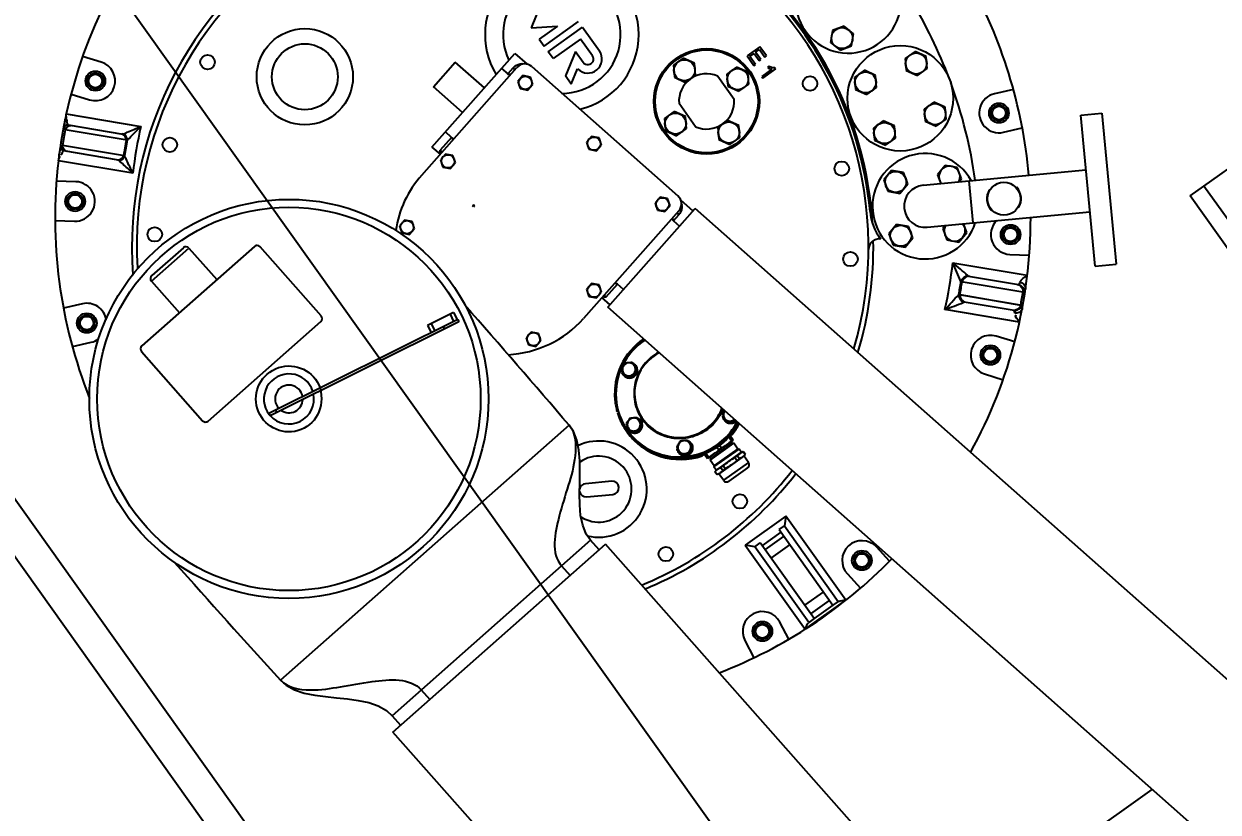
# Model space of a CAD drawing. Header units: feet. Extents: x 2321988 to 2329858, y 6722724 to 6730499.
# Drawn here: x 2326097.564 to 2326100.535, y 6726885.558 to 6726887.52 of the extents above; entities that cross this region are included whole.
import ezdxf

# ---------------------------------------------------------------- set-up
doc = ezdxf.new("R2010")
doc.units = ezdxf.units.FT
doc.header["$MEASUREMENT"] = 0
doc.header["$PDSIZE"] = 5
doc.linetypes.add('Midpoint Site Plan$0$HIDDEN', pattern=[0.375, 0.25, -0.125])
doc.layers.add('BESS Dimensions', color=3, linetype='Continuous')
doc.layers.add('C-BESS-EQUIPMENT', color=255, linetype='Continuous')
doc.styles.add('TG_DIMS', font='arial.ttf')
doc.dimstyles.new('TG-PROPOSED-ANNO', dxfattribs={"dimtxt": 0.1, "dimasz": 0.1, "dimexe": 0.05, "dimexo": 0.05, "dimgap": 0.02, "dimtad": 0, "dimtih": 1, "dimtoh": 1, "dimdsep": 46, "dimtxsty": 'TG_DIMS', "dimcen": 0, "dimclrd": 256, "dimclre": 256, "dimclrt": 256, "dimaunit": 1, "dimadec": 6, "dimazin": 2, "dimtfac": 1, "dimtofl": 0, "dimtmove": 1, "dimatfit": 3, "dimfxl": 1, "dimtolj": 1, "dimtzin": 0, "dimarcsym": 0})

# ---------------------------------------------------------------- blocks, each defined once
blk = doc.blocks.new('Midpoint Site Plan$0$A$Cc1a3344c')
at = {"linetype": 'Continuous'}
for p, q in [((3289.25, 585), (3289.25, 815)), ((3386.08, 585), (3289.25, 585)), ((3289.25, 572), (3289.25, 585)), ((3489.25, 572), (3289.25, 572)), ((3191.26, 540), (3199.26, 553.85)), ((3199.26, 553.85), (3298.85, 496.35)), ((3290.85, 482.5), (3191.26, 540)), ((3165.2, 411.86), (3227.2, 519.25)), ((3145.68, 509.79), (3140.05, 496.22)), ((3167.77, 484.74), (3173.39, 498.31)), ((3192.91, 395.86), (3254.91, 503.25)), ((3290.85, 482.5), (3298.85, 496.35)), ((3086.9, 470.38), (3078.9, 465.76)), ((3078.9, 465.76), (3078.9, 456.52)), ((3094.9, 465.76), (3086.9, 470.38)), ((3094.9, 456.52), (3094.9, 465.76)), ((3207.23, 468.14), (3207.57, 468.74)), ((3078.9, 456.52), (3086.9, 451.91)), ((3086.9, 451.91), (3094.9, 456.52)), ((3126.51, 459.77), (3118.51, 455.15)), ((3118.51, 455.15), (3118.51, 445.91)), ((3134.51, 455.15), (3126.51, 459.77)), ((3134.51, 445.91), (3134.51, 455.15)), ((3220.99, 460.99), (3220.64, 460.4)), ((3118.51, 445.91), (3126.51, 441.29)), ((3126.51, 441.29), (3134.51, 445.91)), ((3197.13, 450.65), (3197.47, 451.24)), ((3246.07, 435.01), (3255.01, 446.67)), ((3040.95, 435.42), (3032.03, 433.03)), ((3047.49, 428.88), (3040.95, 435.42)), ((3169.16, 440.79), (3162.63, 434.26)), ((3178.08, 438.4), (3169.16, 440.79)), ((3178.86, 435.51), (3178.08, 438.4)), ((3210.41, 426.17), (3182.7, 442.17)), ((3210.89, 443.5), (3210.55, 442.91)), ((3226.12, 396.02), (3266.65, 436.55)), ((3032.03, 433.03), (3029.64, 424.1)), ((3045.1, 419.96), (3047.49, 428.88)), ((3076.28, 430.77), (3068.28, 426.15)), ((3068.28, 426.15), (3068.28, 416.91)), ((3084.28, 426.15), (3076.28, 430.77)), ((3814.3, 430.47), (3079.33, 260.79)), ((3084.28, 416.91), (3084.28, 426.15)), ((3162.63, 434.26), (3165.02, 425.34)), ((3241.35, 399.93), (3268.51, 427.1)), ((3241.41, 392.82), (3274.95, 426.56)), ((3274.95, 426.56), (3275.52, 427.13)), ((3029.64, 424.1), (3036.17, 417.57)), ((3036.17, 417.57), (3045.1, 419.96)), ((3068.28, 416.91), (3076.28, 412.29)), ((3076.28, 412.29), (3084.28, 416.91)), ((3115.9, 420.15), (3107.9, 415.53)), ((3123.9, 415.53), (3115.9, 420.15)), ((3165.02, 425.34), (3171.92, 423.49)), ((3213.6, 417.9), (3206.7, 419.75)), ((3215.99, 408.97), (3213.6, 417.9)), ((3248.38, 385.86), (3282.69, 419.96)), ((3248.91, 386.39), (3282.11, 419.39)), ((3107.9, 415.53), (3107.9, 406.29)), ((3123.9, 406.29), (3123.9, 415.53)), ((3199.76, 407.72), (3200.54, 404.83)), ((3209.46, 402.44), (3215.99, 408.97)), ((3292.11, 411.09), (3251.58, 370.57)), ((3282.66, 412.96), (3255.49, 385.79)), ((3107.9, 406.29), (3115.9, 401.68)), ((3115.9, 401.68), (3123.9, 406.29)), ((3148.65, 405.28), (3142.12, 398.75)), ((3142.12, 398.75), (3144.51, 389.82)), ((3157.58, 402.89), (3148.65, 405.28)), ((3159.97, 393.96), (3157.58, 402.89)), ((3200.54, 404.83), (3209.46, 402.44)), ((3240.62, 399.73), (3241.25, 399.88)), ((3302.23, 399.46), (3290.57, 390.51)), ((3144.51, 389.82), (3153.44, 387.43)), ((3153.44, 387.43), (3159.97, 393.96)), ((3184.17, 384.77), (3177.64, 378.24)), ((3193.1, 382.38), (3184.17, 384.77)), ((3195.49, 373.46), (3193.1, 382.38)), ((3255.44, 385.7), (3255.28, 385.06)), ((3255.44, 385.7), (3255.28, 385.06)), ((3016.37, 372), (3007.73, 372)), ((3007.73, 372), (3007.73, 360)), ((3016.37, 370.54), (3016.37, 372)), ((3028.38, 372), (3027.43, 372)), ((3028.38, 360), (3028.38, 372)), ((4017.49, 374.75), (3101.83, 163.35)), ((3177.64, 378.24), (3180.03, 369.32)), ((3188.95, 366.93), (3195.49, 373.46)), ((3308.83, 366.71), (3320.49, 375.66)), ((3009.32, 370.54), (3016.37, 370.54)), ((3009.32, 366.88), (3009.32, 370.54)), ((3015.93, 366.88), (3009.32, 366.88)), ((3009.32, 365.48), (3015.93, 365.48)), ((3009.32, 361.41), (3009.32, 365.48)), ((3015.93, 365.48), (3015.93, 366.88)), ((3023.98, 369), (3023.98, 367.58)), ((3026.91, 369.35), (3026.94, 360)), ((3180.03, 369.32), (3188.95, 366.93)), ((3007.73, 360), (3016.65, 360)), ((3016.65, 361.41), (3009.32, 361.41)), ((3016.65, 360), (3016.65, 361.41)), ((3026.94, 360), (3028.38, 360)), ((3018.06, 353.24), (3010.06, 348.62)), ((3010.06, 348.62), (3010.06, 339.38)), ((3026.06, 348.62), (3018.06, 353.24)), ((3026.06, 339.38), (3026.06, 348.62)), ((3010.06, 339.38), (3018.06, 334.76)), ((3018.06, 334.76), (3026.06, 339.38)), ((3007.24, 333), (3028.87, 333)), ((2989.06, 324.24), (2981.06, 319.62)), ((2981.06, 319.62), (2981.06, 310.38)), ((2997.06, 319.62), (2989.06, 324.24)), ((2997.06, 310.38), (2997.06, 319.62)), ((3047.06, 324.24), (3039.06, 319.62)), ((3039.06, 319.62), (3039.06, 310.38)), ((3055.06, 319.62), (3047.06, 324.24)), ((3055.06, 310.38), (3055.06, 319.62)), ((2981.06, 310.38), (2989.06, 305.76)), ((2989.06, 305.76), (2997.06, 310.38)), ((3039.06, 310.38), (3047.06, 305.76)), ((3047.06, 305.76), (3055.06, 310.38)), ((3028.87, 297), (3007.24, 297)), ((3018.06, 295.24), (3010.06, 290.62)), ((3010.06, 290.62), (3010.06, 281.38)), ((3026.06, 290.62), (3018.06, 295.24)), ((3026.06, 281.38), (3026.06, 290.62)), ((3010.06, 281.38), (3018.06, 276.76)), ((3018.06, 276.76), (3026.06, 281.38)), ((3639.25, 98.85), (3639.25, 287.43)), ((2912.41, 239), (2912.41, 271)), ((2917.71, 271), (2939.6, 271)), ((2917.71, 239), (2917.71, 271)), ((2939.6, 264.6), (2924.11, 264.6)), ((2924.11, 264.6), (2924.11, 239)), ((2884.71, 256.04), (2895.36, 239)), ((2895.36, 239), (2906.01, 256.04)), ((2906.01, 256.04), (2906.01, 239)), ((2919.64, 222.35), (3063.84, 255.65)), ((2929.64, 256), (2939.6, 256)), ((2929.64, 256), (2940.26, 239)), ((3079.89, 258.35), (3067.73, 255.54)), ((3101.83, 163.35), (3079.33, 260.79)), ((2947.81, 239), (2941.12, 249.71)), ((3060.97, 248.08), (3056.75, 244.14)), ((3066.49, 246.39), (3060.97, 248.08)), ((3067.79, 240.77), (3066.49, 246.39)), ((3073.44, 249.65), (3097.96, 143.45)), ((3077.27, 241.95), (3075.93, 247.76)), ((2906.01, 239), (2912.41, 239)), ((2924.11, 239), (2917.71, 239)), ((2947.81, 239), (2940.26, 239)), ((3056.75, 244.14), (3058.05, 238.52)), ((3058.05, 238.52), (3063.57, 236.83)), ((3063.57, 236.83), (3067.79, 240.77)), ((3077.27, 241.95), (3083.36, 243.36)), ((2993.25, 232.45), (2989.03, 228.51)), ((2989.03, 228.51), (2990.33, 222.88)), ((2998.77, 230.76), (2993.25, 232.45)), ((3000.07, 225.13), (2998.77, 230.76)), ((2904.02, 217.75), (2916.19, 220.56)), ((2925.39, 125.18), (2904.02, 217.75)), ((2990.33, 222.88), (2995.85, 221.2)), ((2995.85, 221.2), (3000.07, 225.13)), ((3382.63, 225.63), (3368.06, 223.71)), ((2912.23, 209.97), (2913.57, 204.16)), ((2938.16, 106.55), (2913.64, 212.76)), ((2925.53, 216.81), (2921.31, 212.88)), ((2921.31, 212.88), (2922.61, 207.25)), ((2931.05, 215.12), (2925.53, 216.81)), ((2928.13, 205.56), (2932.35, 209.5)), ((2932.35, 209.5), (2931.05, 215.12)), ((2907.48, 202.76), (2913.57, 204.16)), ((2922.61, 207.25), (2928.13, 205.56)), ((3228.22, 191.54), (3225.38, 186.54)), ((3228.22, 191.54), (3227.66, 191.54)), ((3228.22, 191.54), (3227.73, 192.42)), ((3371.98, 193.96), (3386.55, 195.88)), ((2911.89, 183.65), (2883.15, 177.01)), ((3219.13, 186.54), (3225.38, 186.54)), ((3222.59, 185.64), (3222.82, 185.64)), ((3235.09, 181.04), (3235.09, 184.29)), ((3239.07, 182.29), (3235.09, 182.29)), ((3238.75, 182.29), (3238.75, 181.06)), ((3239.09, 182.19), (3239.07, 182.29)), ((3239.09, 182.19), (3239.09, 158.39)), ((3240.59, 180.29), (3241.17, 181.29)), ((3246.59, 181.29), (3241.17, 181.29)), ((3241.17, 159.29), (3241.17, 181.29)), ((3246.59, 181.49), (3247.09, 181.99)), ((3246.59, 159.09), (3246.59, 181.49)), ((3250.19, 181.99), (3247.09, 181.99)), ((3247.09, 158.59), (3247.09, 181.99)), ((3250.19, 182.19), (3250.54, 183.49)), ((3250.19, 158.39), (3250.19, 182.19)), ((3253.25, 183.49), (3250.54, 183.49)), ((3250.54, 183.43), (3250.54, 183.49)), ((3250.54, 183.43), (3253.25, 183.43)), ((3253.59, 182.19), (3253.25, 183.49)), ((3253.25, 183.49), (3253.25, 183.43)), ((3253.59, 182.19), (3253.59, 158.39)), ((3259.59, 181.99), (3253.59, 181.99)), ((3259.59, 181.99), (3259.59, 158.59)), ((3387.55, 181.5), (3309.16, 181.5)), ((3309.16, 181.5), (3314.45, 176.21)), ((3309.16, 181.5), (3309.16, 143.5)), ((3387.54, 143.5), (3387.55, 181.5)), ((2888.77, 152.65), (2883.15, 177.01)), ((3097.8, 180.78), (3091.71, 179.37)), ((3094.62, 166.77), (3091.71, 179.37)), ((3235.09, 181.06), (3238.75, 181.06)), ((3240.59, 180.29), (3239.09, 180.29)), ((3240.59, 180.29), (3240.59, 160.29)), ((3253.25, 177.94), (3250.54, 177.94)), ((3250.54, 175.79), (3250.54, 177.94)), ((3250.54, 175.79), (3253.25, 175.79)), ((3253.25, 177.94), (3253.25, 175.79)), ((3262.59, 178.99), (3262.59, 161.59)), ((3314.45, 176.21), (3384.89, 176.21)), ((3314.45, 171.25), (3314.45, 176.21)), ((3384.89, 176.21), (3384.89, 171.25)), ((3084.14, 167.73), (3079.92, 163.8)), ((3079.92, 163.8), (3081.21, 158.17)), ((3089.66, 166.05), (3084.14, 167.73)), ((3090.96, 160.42), (3089.66, 166.05)), ((3101.26, 165.79), (3093.23, 163.93)), ((3236.21, 169.06), (3238.75, 169.06)), ((3238.75, 171.53), (3236.26, 171.53)), ((3238.75, 171.53), (3238.75, 169.06)), ((3253.25, 164.79), (3250.54, 164.79)), ((3250.54, 162.65), (3250.54, 164.79)), ((3253.25, 164.79), (3253.25, 162.65)), ((3314.45, 171.25), (3384.89, 171.25)), ((3317.05, 153.75), (3317.05, 171.25)), ((3320.71, 171.25), (3320.71, 153.75)), ((3328.59, 153.75), (3328.59, 171.25)), ((3372.52, 171.25), (3372.52, 153.75)), ((3380.4, 153.75), (3380.4, 171.25)), ((3384.83, 171.25), (3384.83, 153.75)), ((2917.52, 159.29), (2888.77, 152.65)), ((3081.21, 158.17), (3086.74, 156.48)), ((3086.74, 156.48), (3090.96, 160.42)), ((3152.89, 154.04), (3146.64, 154.04)), ((3150.1, 154.94), (3150.33, 154.94)), ((3155.73, 149.04), (3152.89, 154.04)), ((3225.38, 154.04), (3219.13, 154.04)), ((3222.59, 154.94), (3222.82, 154.94)), ((3225.38, 154.04), (3228.22, 149.04)), ((3235.09, 156.29), (3235.09, 159.19)), ((3235.09, 158.29), (3239.07, 158.29)), ((3238.75, 159.53), (3235.15, 159.53)), ((3238.75, 159.53), (3238.75, 158.29)), ((3239.09, 158.39), (3239.07, 158.29)), ((3240.59, 160.29), (3239.09, 160.29)), ((3240.59, 160.29), (3241.17, 159.29)), ((3246.59, 159.29), (3241.17, 159.29)), ((3246.59, 159.09), (3247.09, 158.59)), ((3250.19, 158.59), (3247.09, 158.59)), ((3250.19, 158.39), (3250.54, 157.09)), ((3250.54, 162.65), (3253.25, 162.65)), ((3253.25, 157.15), (3250.54, 157.15)), ((3250.54, 157.09), (3250.54, 157.15)), ((3253.25, 157.09), (3250.54, 157.09)), ((3253.59, 158.39), (3253.25, 157.09)), ((3253.25, 157.15), (3253.25, 157.09)), ((3259.59, 158.59), (3253.59, 158.59)), ((3144.92, 146.93), (3144.72, 146.81)), ((3144.95, 146.81), (3144.72, 146.81)), ((3144.98, 146.83), (3144.95, 146.81)), ((3145.72, 145.55), (3145.51, 145.43)), ((3155.73, 149.04), (3152.89, 144.04)), ((3155.73, 149.04), (3155.17, 149.04)), ((3225.38, 144.04), (3228.22, 149.04)), ((3226.42, 145.88), (3227.19, 145.43)), ((3226.48, 145.97), (3227.41, 145.43)), ((3227.41, 145.43), (3227.19, 145.43)), ((3227.21, 147.26), (3227.97, 146.81)), ((3228.22, 149.04), (3227.66, 149.04)), ((3227.97, 146.81), (3228.2, 146.81)), ((3314.45, 148.79), (3309.16, 143.5)), ((3314.45, 148.79), (3309.51, 143.85)), ((3384.89, 153.75), (3314.45, 153.75)), ((3314.45, 148.79), (3314.45, 153.75)), ((3384.89, 148.79), (3314.45, 148.79)), ((3384.89, 153.75), (3384.89, 148.79)), ((2928.02, 141.58), (2921.93, 140.18)), ((2928.02, 141.58), (2930.93, 128.97)), ((3146.64, 144.04), (3152.89, 144.04)), ((3150.1, 143.14), (3150.33, 143.14)), ((3219.13, 144.04), (3225.38, 144.04)), ((3222.59, 143.14), (3222.82, 143.14)), ((3309.16, 143.5), (3387.54, 143.5)), ((2925.39, 125.18), (2933.43, 127.04)), ((2939.93, 134.44), (2935.71, 130.5)), ((2935.71, 130.5), (2937.01, 124.88)), ((2945.45, 132.75), (2939.93, 134.44)), ((2942.53, 123.19), (2946.75, 127.13)), ((2946.75, 127.13), (2945.45, 132.75)), ((3189.13, 132.79), (3182.89, 132.79)), ((3186.35, 133.69), (3186.57, 133.69)), ((3189.13, 132.79), (3191.98, 127.79)), ((3191.98, 127.79), (3189.13, 122.79)), ((3191.98, 127.79), (3191.42, 127.79)), ((3386.55, 129.12), (3371.98, 131.03)), ((2937.01, 124.88), (2942.53, 123.19)), ((2980.5, 125.5), (2979.5, 125.5)), ((2979.5, 125.5), (2979.5, 124.5)), ((2980.5, 124.5), (2979.5, 124.5)), ((2980.5, 125.5), (2980.5, 124.5)), ((3182.89, 122.79), (3189.13, 122.79)), ((3185.56, 122.79), (3185.56, 121.95)), ((3185.79, 121.95), (3185.56, 121.95)), ((3185.79, 122.79), (3185.79, 121.95)), ((3187.14, 122.79), (3187.14, 121.95)), ((3187.14, 121.95), (3187.36, 121.95)), ((3087.53, 108.99), (3083.3, 105.05)), ((3093.05, 107.3), (3087.53, 108.99)), ((3794.14, 115.13), (3247.16, 57.64)), ((3083.3, 105.05), (3084.6, 99.43)), ((3090.12, 97.74), (3094.35, 101.68)), ((3094.35, 101.68), (3093.05, 107.3)), ((3368.06, 101.29), (3382.63, 99.37)), ((3084.6, 99.43), (3090.12, 97.74)), ((3157.64, 87.48), (3188.17, -202.93)), ((3210.97, 89.13), (3200.97, 71.81)), ((3209.63, 66.81), (3219.63, 84.13)), ((2962.64, 80.16), (2958.42, 76.22)), ((2958.42, 76.22), (2959.72, 70.59)), ((2968.16, 78.47), (2962.64, 80.16)), ((2965.24, 68.91), (2969.46, 72.84)), ((2969.46, 72.84), (2968.16, 78.47)), ((2959.72, 70.59), (2965.24, 68.91)), ((3043.16, 65.29), (3018.13, -92.74)), ((3045.13, 64.98), (3020.1, -93.05)), ((3037.15, 65.73), (3033.71, 44)), ((3037.15, 65.73), (3043.08, 64.79)), ((3043.16, 65.29), (3045.13, 64.98)), ((3036.68, 62.77), (3042.61, 61.83)), ((3269.65, -156.38), (3247.16, 57.64)), ((3034.18, 46.97), (3040.11, 46.03)), ((3041.21, 53.02), (3043.19, 52.7)), ((3247.84, 51.15), (3238.19, 50.14)), ((3238.19, 50.14), (3259.19, -149.66)), ((3033.71, 44), (3039.64, 43.07)), ((3241.26, 20.88), (3250.91, 21.89)), ((2980.96, -17.57), (2911.34, -24.89)), ((2996.17, -133.61), (2984.25, -20.24)), ((2908.67, -28.18), (2920.59, -141.56)), ((2727.29, -41.71), (2715.63, -50.66)), ((2744.01, -86.09), (2784.54, -45.57)), ((2751.58, -89.83), (2781.35, -60.07)), ((2787.05, -60.13), (2753.31, -93.67)), ((2733.89, -74.46), (2745.55, -65.51)), ((2795.43, -68.51), (2761.89, -102.25)), ((2809.99, -71.02), (2769.47, -111.55)), ((2880.82, -69.32), (2912.64, -65.98)), ((2884.79, -107.11), (2880.82, -69.32)), ((2795.49, -74.21), (2765.72, -103.98)), ((2878.15, -72.62), (2881.49, -104.44)), ((2744.01, -86.09), (2744.05, -86.13)), ((2744.53, -86.55), (2744.24, -86.35)), ((2744.64, -86.62), (2744.53, -86.55)), ((3018.99, -87.29), (3020.97, -87.6)), ((3018.13, -92.74), (3020.1, -93.05)), ((3816.64, -98.89), (3269.65, -156.38)), ((2768.2, -109.64), (2767.6, -108.61)), ((2884.79, -107.11), (2916.61, -103.77)), ((2768.77, -110.63), (2768.2, -109.64)), ((2769.47, -111.55), (2768.77, -110.63)), ((2768.78, -110.93), (2769.47, -111.55)), ((2790.05, -110.01), (2781.1, -121.67)), ((3256.11, -120.4), (3265.76, -119.39)), ((2804.9, -139.93), (2813.85, -128.27)), ((2923.88, -144.23), (2993.5, -136.91)), ((3259.19, -149.66), (3268.84, -148.65)), ((2868.35, -159.74), (2862.72, -173.31)), ((2890.44, -184.79), (2896.06, -171.22)), ((2567, -287.3), (3574.7, -287.3)), ((2567, -312.7), (3574.7, -312.7))]:
    blk.add_line(p, q, dxfattribs=at)
for points in [[(3238.19, 50.14), (3232.41, 50.18), (3225.43, 51.81), (3218.36, 54.9), (3211.46, 58.97), (3204.66, 63.68), (3197.92, 68.68), (3191.18, 73.7), (3184.37, 78.43), (3177.44, 82.55), (3170.36, 85.69), (3163.36, 87.37), (3157.64, 87.48)], [(2744.24, -86.35), (2744.15, -86.28), (2744.07, -86.19), (2744.04, -86.14)], [(2746.94, -87.95), (2746.61, -87.77), (2746.31, -87.59), (2746.03, -87.44), (2745.77, -87.29), (2745.54, -87.16), (2745.32, -87.04), (2745.13, -86.92), (2744.95, -86.81), (2744.79, -86.71), (2744.64, -86.62)], [(2746.94, -87.95), (2746.67, -88.3), (2746.53, -88.62), (2746.54, -88.86)], [(2766.7, -109.01), (2766.93, -109.03), (2767.26, -108.89), (2767.6, -108.61)], [(3188.29, -202.9), (3193.73, -201.64), (3200.23, -198.53), (3206.51, -193.99), (3212.43, -188.52), (3218.1, -182.48), (3223.66, -176.17), (3229.21, -169.87), (3234.88, -163.86), (3240.78, -158.43), (3247.05, -153.95), (3253.55, -150.9), (3259.19, -149.66)]]:
    blk.add_lwpolyline(points, dxfattribs=at)
for centre, radius in [((3153.91, 490.48), 7.5), ((3153.91, 490.48), 5.1), ((3101.4, 436.03), 40), ((3086.9, 461.14), 8), ((3209.06, 455.82), 12.5), ((3126.51, 450.53), 8), ((3234.17, 444.14), 7.5), ((3234.17, 444.14), 5.1), ((3038.56, 426.49), 8), ((3076.28, 421.53), 8), ((3115.9, 410.91), 8), ((3151.05, 396.35), 8), ((3052.52, 386.74), 5.5), ((3186.56, 375.85), 8), ((3299.7, 378.61), 7.5), ((3299.7, 378.61), 5.1), ((3119.09, 368.9), 5.5), ((3018.06, 315), 40), ((3018.06, 315), 39), ((3018.06, 344), 8), ((3178.77, 334.45), 5.5), ((2989.06, 315), 8), ((3047.06, 315), 8), ((3018.06, 286), 8), ((3062.27, 242.46), 5), ((2994.55, 226.82), 5), ((2926.83, 211.19), 5), ((3370.02, 208.84), 7.5), ((3370.02, 208.84), 5.1), ((3085.44, 162.11), 5), ((3279.8, 159.46), 5.5), ((2941.23, 128.82), 5), ((3370.02, 116.16), 7.5), ((3370.02, 116.16), 5.1), ((2826.01, 77.63), 36.5), ((2826.01, 77.63), 25), ((3088.82, 103.36), 5), ((3279.8, 90.54), 5.5), ((3018.06, -74), 151.4), ((2963.94, 74.53), 5), ((3018.06, -74), 145.4), ((2774.15, 23.97), 5.5), ((2808.61, -35.71), 5.5), ((2736.42, -53.61), 7.5), ((2736.42, -53.61), 5.1), ((2857.34, -84.45), 5.5), ((2801.95, -119.14), 7.5), ((2801.95, -119.14), 5.1), ((2882.21, -165.48), 7.5), ((2882.21, -165.48), 5.1)]:
    blk.add_circle(centre, radius, dxfattribs=at)
at = {"linetype": 'Midpoint Site Plan$0$HIDDEN'}
for centre in [(3153.91, 490.48), (3234.17, 444.14), (3299.7, 378.61), (3370.02, 208.84), (3370.02, 116.16), (2736.42, -53.61), (2801.95, -119.14), (2882.21, -165.48)]:
    blk.add_circle(centre, 6, dxfattribs=at)
at = {"linetype": 'Continuous'}
for centre, radius, start, end in [((3018.06, 162.5), 370, 59.57397, 83.96207), ((3018.06, 162.5), 370, 105.58061, 222.21154), ((3153.91, 490.48), 15, 157.5, 337.5), ((3018.06, 447), 40, 98.63188, 51.37208), ((3018.06, 125), 362, 75.11079, 85.74355), ((3018.06, 125), 362, 62.54758, 74.64637), ((3209.06, 455.82), 13, 23.42721, 96.57279), ((3018.06, 162.5), 370, 25.80781, 54.61061), ((3179.06, 403.86), 40, 83.62287, 36.38112), ((3209.06, 455.82), 13, 203.42721, 276.57279), ((3171.55, 431.87), 8, 25.63808, 274.36589), ((3234.17, 444.14), 15, 188.82419, 322.5), ((3018.06, 162.5), 368.4, 44.21169, 45.78831), ((3207.07, 411.37), 8, 205.63808, 94.36333), ((3179.06, 403.86), 16, 150, 330), ((3018.06, 125), 277.5, 38.30836, 237.89434), ((3018.06, 125), 281.23, 58.19392, 106.80607), ((3018.06, 125), 280, 60, 105), ((3441.96, -418.22), 842.37, 103.82825, 104.84601), ((3018.06, 125), 281.23, 109.5251, 238.91126), ((3037.69, -525.08), 940.18, 77.49228, 78.43861), ((3018.06, 162.5), 312.77, 41.70076, 48.29924), ((3018.06, 162.5), 320.74, 44.11173, 45.88827), ((3018.06, 162.5), 321.59, 44.12273, 45.87727), ((3299.7, 378.61), 15, 127.5, 307.5), ((2346.06, 185.46), 924.25, 11.55324, 12.51587), ((2432.85, 587.54), 846.99, 345.15677, 346.16897), ((3179.06, 403.86), 42, 240, 270.88473), ((3185.44, 356.29), 8, 135.78526, 234.10668), ((3018.06, 125), 281.23, 37.9475, 55.4749), ((3018.06, 315), 21, 121.00272, 238.99728), ((3018.06, 315), 21, 301.00272, 58.99728), ((2913.06, 255), 58.3, 338.13145, 265.77907), ((2913.06, 255), 44.6, 324.62754, 260.22636), ((2939.6, 260.3), 10.7, 278.12995, 90), ((2939.6, 260.3), 4.3, 270, 90), ((3065.64, 247.85), 8, 13, 103), ((3070.65, 256.65), 2.88, 275.59698, 288.20512), ((3018.06, 162.5), 370, 345.71443, 10.20943), ((2921.43, 214.56), 8, 103, 193), ((2913.08, 220.27), 2.88, 277.79488, 290.40303), ((3370.02, 208.84), 15, 97.5, 277.5), ((3018.06, 125), 277.5, 346.82995, 16.83268), ((3018.06, 125), 281.23, 347.1118, 16.78889), ((3298.65, 236.03), 83.78, 211.47097, 212.07602), ((3185.23, 170.26), 50.76, 10.67233, 26.71914), ((3185.64, 170.28), 50.7, 12.27076, 26.82363), ((3187.09, 170.29), 50, 16.2602, 27.41294), ((3267.39, 217.33), 57.23, 208.55446, 209.61591), ((3222.03, 191.54), 5.05, 197.83639, 209.59947), ((3259.59, 178.99), 3, 0, 90), ((3201.65, 176.29), 37.41, 352.68536, 7.31464), ((3187.09, 170.29), 50, 178.5859, 239.96384), ((3201.65, 164.29), 37.41, 352.68536, 7.31464), ((3187.09, 170.29), 50, 269.99556, 343.7398), ((3185.74, 170.26), 50.59, 346.38241, 347.35073), ((3185.73, 170.26), 50.6, 347.3508, 347.73639), ((3259.59, 161.59), 3, 270, 0), ((3150.27, 149.04), 5.98, 191.52938, 201.88708), ((3149.55, 149.04), 5.07, 150.43597, 209.56403), ((3150.18, 149), 5.88, 217.37401, 228.53156), ((3149.26, 149.04), 5.07, 330.43597, 29.56403), ((3222.04, 149.04), 5.07, 150.43597, 209.56403), ((3221.76, 149.04), 5.07, 330.43597, 29.56403), ((3018.06, 125), 82, 327.42735, 13), ((3187.12, 169.58), 49.39, 228.59781, 230.00358), ((3187.1, 169.55), 49.35, 230.00351, 235.83874), ((3186.97, 169.36), 49.11, 235.84285, 239.55204), ((3186.93, 169.29), 49.04, 239.55235, 243.48084), ((3185.51, 127.79), 5.07, 330.43597, 29.56403), ((3186.93, 169.31), 49.04, 284.63354, 299.9945), ((3186.62, 169.2), 48.93, 300.38128, 300.7162), ((3186.97, 169.19), 48.92, 300.01739, 300.38124), ((3370.02, 116.16), 15, 82.5, 262.5), ((3186.85, 169.15), 48.87, 243.48381, 249.27568), ((3186.81, 169.05), 48.76, 249.27778, 251.49153), ((3186.78, 168.98), 48.69, 251.49541, 258.96213), ((3186.76, 168.85), 48.55, 258.96663, 259.8354), ((3186.76, 168.88), 48.58, 259.84073, 268.07197), ((3186.75, 168.74), 48.44, 268.07735, 268.46242), ((3186.75, 168.74), 48.45, 268.46263, 270.00113), ((3186.75, 168.78), 48.49, 270.00101, 270.41018), ((3187.09, 168.84), 48.55, 270.00318, 276.50609), ((3186.75, 168.83), 48.54, 270.41138, 275.52905), ((3187.08, 168.9), 48.61, 276.51368, 282.98412), ((3187.08, 168.89), 48.59, 282.98462, 284.58665), ((3210.1, 77.63), 36.5, 310.81892, 169.99866), ((3018.06, 125), 82, 193, 225.98938), ((3210.1, 77.63), 25, 291.78872, 179.37242), ((3215.3, 86.63), 5, 330, 150), ((3858.59, -7847.59), 7965.97, 95.04816, 95.915246), ((3205.3, 69.31), 5, 150, 223.3621), ((3205.3, 69.31), 5, 243.65115, 330), ((2981.27, -20.55), 3, 6, 96), ((2911.65, -27.87), 3, 96, 186), ((2736.42, -53.61), 15, 307.5, 127.5), ((3018.06, 162.5), 312.77, 221.70076, 228.29924), ((3018.06, -74), 25, 74.08599, 69.41955), ((3018.06, 162.5), 321.59, 223.94404, 226.05596), ((3018.06, 162.5), 320.74, 223.93321, 226.06679), ((3018.06, -74), 19, 71.88997, 272.97756), ((3018.06, -74), 19, 276.2719, 65.65128), ((2881.13, -72.3), 3, 96, 186), ((3018.06, -74), 10.51, 64.36523, 277.6789), ((3018.06, -74), 10.51, 289.49488, 52.50981), ((3018.06, 162.5), 370, 222.21965, 227.64565), ((3018.06, 162.5), 368.4, 224.0566, 225.9434), ((2794.85, -87.03), 34.27, 214.93128, 216.72833), ((2801.95, -119.14), 15, 322.5, 142.5), ((2884.48, -104.13), 3, 186, 276), ((3018.06, 162.5), 370, 227.78846, 256.23601), ((2993.19, -133.93), 3, 276, 6), ((2923.57, -141.25), 3, 186, 276), ((2882.21, -165.48), 15, 63.91816, 157.5), ((2882.21, -165.48), 15, 337.5, 0), ((2224, 7704.48), 7965.97, 276.084754, 276.95184)]:
    blk.add_arc(centre, radius, start, end, dxfattribs=at)
for points in [[(3267.67, 428.98), (3266.28, 431.03), (3266.77, 433.87), (3266.68, 436.34)], [(3267.67, 428.98), (3269.18, 430.38), (3272.19, 431.2), (3273.79, 429.89)], [(3267.93, 426.52), (3269.58, 428.17), (3273.27, 428.19), (3274.95, 426.56)], [(3268.51, 427.09), (3270.16, 428.75), (3273.85, 428.76), (3275.52, 427.13)], [(3282.11, 419.39), (3283.74, 417.71), (3283.73, 414.03), (3282.08, 412.38)], [(3282.69, 419.96), (3284.32, 418.29), (3284.31, 414.6), (3282.65, 412.95)], [(3285.45, 418.24), (3286.76, 416.64), (3285.94, 413.62), (3284.54, 412.11)], [(3292.11, 411.09), (3290.13, 411.14), (3286.24, 410.29), (3286.29, 412.27)], [(3241.25, 399.88), (3239.59, 398.2), (3239.62, 394.44), (3241.31, 392.78)], [(3241.34, 399.92), (3239.67, 398.25), (3239.71, 394.47), (3241.41, 392.82)], [(3241.87, 400.46), (3240.2, 398.78), (3240.25, 395), (3241.95, 393.35)], [(3248.34, 385.75), (3250, 384.07), (3253.75, 384.04), (3255.44, 385.7)], [(3248.38, 385.86), (3250.03, 384.16), (3253.81, 384.11), (3255.49, 385.79)], [(3248.91, 386.39), (3250.56, 384.69), (3254.35, 384.65), (3256.03, 386.33)], [(3027.43, 372), (3027.31, 371.74), (3026.96, 371.22), (3026.16, 370.39), (3025.15, 369.62), (3024.39, 369.19), (3023.98, 369)], [(3023.98, 367.58), (3024.44, 367.75), (3024.95, 368), (3025.52, 368.34)], [(3025.52, 368.34), (3026.09, 368.67), (3026.56, 369.01), (3026.91, 369.35)], [(3073.82, 247.92), (3074.47, 247.64), (3075.24, 247.6), (3075.93, 247.76)], [(3075.06, 242.59), (3075.65, 242.11), (3076.52, 241.78), (3077.27, 241.95)], [(2912.23, 209.97), (2912.92, 210.13), (2913.6, 210.5), (2914.06, 211.04)], [(2915.28, 205.71), (2914.96, 205.01), (2914.32, 204.34), (2913.57, 204.16)], [(3226.16, 189.04), (3226.69, 189.97), (3226.92, 191.14), (3226.78, 192.2)], [(3226.16, 189.04), (3226.64, 189.89), (3227.15, 190.72), (3227.66, 191.54)], [(3217.64, 189.04), (3218.12, 188.2), (3218.62, 187.37), (3219.13, 186.54)], [(3222.59, 185.64), (3221.53, 185.64), (3220.42, 185.97), (3219.52, 186.54)], [(3221.9, 186.54), (3222.75, 186.54), (3223.63, 186.78), (3224.36, 187.21)], [(3224.36, 187.21), (3225.1, 187.65), (3225.74, 188.3), (3226.16, 189.04)], [(3250.54, 177.94), (3250.14, 179.72), (3250.14, 181.65), (3250.54, 183.43)], [(3253.25, 183.43), (3253.65, 181.65), (3253.65, 179.72), (3253.25, 177.94)], [(3384.89, 176.21), (3385.37, 178.12), (3386.54, 179.8), (3387.54, 181.5)], [(3091.71, 179.37), (3090.97, 179.2), (3090.33, 178.53), (3090.01, 177.83)], [(3235.2, 161.37), (3236.27, 167.38), (3236.24, 173.67), (3235.11, 179.67)], [(3235.18, 181.06), (3236.7, 174.04), (3236.7, 166.53), (3235.18, 159.52)], [(3250.22, 170.29), (3250.22, 172.13), (3250.34, 173.97), (3250.54, 175.79)], [(3253.25, 175.79), (3253.45, 173.97), (3253.57, 172.13), (3253.57, 170.29)], [(3094.62, 166.77), (3093.92, 166.6), (3093.25, 166.17), (3092.82, 165.59)], [(3137.52, 171.62), (3137.36, 165.22), (3138.44, 158.67), (3140.67, 152.67)], [(3250.54, 164.79), (3250.34, 166.62), (3250.22, 168.46), (3250.22, 170.29)], [(3253.57, 170.29), (3253.57, 168.46), (3253.45, 166.62), (3253.25, 164.79)], [(3146.64, 154.04), (3146.13, 153.22), (3145.62, 152.39), (3145.14, 151.54)], [(3149.41, 154.04), (3148.56, 154.04), (3147.68, 153.8), (3146.94, 153.37)], [(3147.03, 154.05), (3147.93, 154.62), (3149.03, 154.94), (3150.1, 154.94)], [(3219.13, 154.04), (3218.62, 153.22), (3218.12, 152.39), (3217.64, 151.54)], [(3219.52, 154.05), (3220.42, 154.62), (3221.53, 154.94), (3222.59, 154.94)], [(3250.54, 157.15), (3250.14, 158.94), (3250.14, 160.86), (3250.54, 162.65)], [(3253.25, 162.65), (3253.65, 160.86), (3253.65, 158.94), (3253.25, 157.15)], [(3140.67, 152.67), (3143.5, 145.04), (3148.36, 137.92), (3154.46, 132.54)], [(3146.94, 153.37), (3146.21, 152.94), (3145.57, 152.29), (3145.14, 151.54)], [(3145.14, 146.54), (3145.62, 145.7), (3146.13, 144.87), (3146.64, 144.04)], [(3155.17, 149.04), (3154.65, 149.87), (3154.15, 150.7), (3153.67, 151.54)], [(3153.67, 146.54), (3154.15, 147.39), (3154.65, 148.22), (3155.17, 149.04)], [(3217.64, 146.54), (3218.12, 145.7), (3218.62, 144.87), (3219.13, 144.04)], [(3217.64, 146.54), (3218.06, 145.8), (3218.7, 145.15), (3219.44, 144.71)], [(3227.66, 149.04), (3227.15, 149.87), (3226.64, 150.7), (3226.16, 151.54)], [(3226.16, 146.54), (3226.64, 147.39), (3227.15, 148.22), (3227.66, 149.04)], [(3387.54, 143.5), (3386.54, 145.2), (3385.37, 146.88), (3384.89, 148.79)], [(2928.02, 141.58), (2928.77, 141.75), (2929.64, 141.43), (2930.23, 140.94)], [(3150.1, 143.14), (3149.03, 143.14), (3147.93, 143.47), (3147.03, 144.04)], [(3186.23, 135.29), (3192.18, 135.29), (3198.32, 136.97), (3203.46, 139.98)], [(3203.81, 139.98), (3198.67, 136.97), (3192.53, 135.29), (3186.57, 135.29)], [(3219.44, 144.71), (3220.17, 144.28), (3221.05, 144.04), (3221.9, 144.04)], [(3222.59, 143.14), (3221.53, 143.14), (3220.42, 143.47), (3219.52, 144.04)], [(2933.07, 128.71), (2932.43, 129.04), (2931.63, 129.14), (2930.93, 128.97)], [(3181.39, 130.29), (3180.96, 129.54), (3180.73, 128.65), (3180.73, 127.79)], [(3180.73, 127.79), (3180.73, 126.93), (3180.96, 126.04), (3181.39, 125.29)], [(3182.89, 132.79), (3182.37, 131.97), (3181.87, 131.14), (3181.39, 130.29)], [(3183.28, 132.8), (3184.18, 133.37), (3185.28, 133.69), (3186.35, 133.69)], [(3191.42, 127.79), (3190.9, 128.62), (3190.4, 129.45), (3189.92, 130.29)], [(3189.92, 125.29), (3190.4, 126.14), (3190.9, 126.97), (3191.42, 127.79)], [(3191.42, 120.52), (3198.38, 121.19), (3205.34, 123.46), (3211.37, 126.99)], [(3181.39, 125.29), (3181.87, 124.45), (3182.37, 123.62), (3182.89, 122.79)], [(3185.56, 121.95), (3184.76, 122.06), (3183.96, 122.35), (3183.28, 122.78)], [(2786.51, -60.67), (2785.19, -59.3), (2782.15, -59.26), (2780.81, -60.61)], [(2787.05, -60.13), (2785.73, -58.76), (2782.69, -58.72), (2781.35, -60.07)], [(2787.08, -60.03), (2785.75, -58.68), (2782.74, -58.65), (2781.39, -59.98)], [(2794.95, -74.75), (2796.3, -73.4), (2796.26, -70.37), (2794.89, -69.05)], [(2795.49, -74.21), (2796.83, -72.87), (2796.79, -69.83), (2795.43, -68.51)], [(2795.58, -74.17), (2796.91, -72.81), (2796.88, -69.8), (2795.52, -68.48)], [(2753.31, -93.67), (2752.01, -92.33), (2752.02, -89.39), (2753.34, -88.08)], [(2767.48, -102.22), (2766.16, -103.54), (2763.23, -103.55), (2761.88, -102.25)]]:
    blk.add_open_spline(points, degree=3, dxfattribs=at)
for points, knots in [([(3268.27, 428.1), (3268.18, 428.24), (3267.99, 428.54), (3267.78, 428.83), (3267.67, 428.98)], [0, 0, 0, 0, 0.458711, 1, 1, 1, 1]), ([(3268.55, 427.46), (3268.53, 427.56), (3268.44, 427.78), (3268.33, 427.98), (3268.27, 428.1)], [0, 0, 0, 0, 0.435, 1, 1, 1, 1]), ([(3268.51, 427.1), (3268.55, 427.13), (3268.59, 427.26), (3268.57, 427.39), (3268.55, 427.46)], [0, 0, 0, 0, 0.412858, 1, 1, 1, 1]), ([(3273.79, 429.89), (3274.3, 429.29), (3274.74, 428.6), (3275.74, 427.35), (3275.52, 427.13)], [0, 0, 0, 0, 0.718644, 1, 1, 1, 1]), ([(3282.69, 419.96), (3282.9, 420.18), (3284.16, 419.19), (3284.85, 418.75), (3285.45, 418.24)], [0, 0, 0, 0, 0.279022, 1, 1, 1, 1]), ([(3284.54, 412.11), (3284.15, 412.4), (3283.67, 412.75), (3282.81, 413.11), (3282.66, 412.96)], [0, 0, 0, 0, 0.693938, 1, 1, 1, 1]), ([(3241.25, 399.88), (3241.27, 399.89), (3241.31, 399.9), (3241.33, 399.92), (3241.35, 399.93)], [0, 0, 0, 0, 0.520786, 1, 1, 1, 1]), ([(3241.41, 392.82), (3241.4, 392.81), (3241.37, 392.79), (3241.33, 392.78), (3241.31, 392.78)], [0, 0, 0, 0, 0.453997, 1, 1, 1, 1]), ([(3248.34, 385.75), (3248.34, 385.77), (3248.35, 385.81), (3248.37, 385.84), (3248.38, 385.86)], [0, 0, 0, 0, 0.546656, 1, 1, 1, 1]), ([(3255.45, 385.73), (3255.45, 385.73), (3255.44, 385.71), (3255.44, 385.7), (3255.44, 385.7)], [0, 0, 0, 0, 0.489673, 1, 1, 1, 1]), ([(3255.49, 385.79), (3255.48, 385.78), (3255.47, 385.76), (3255.46, 385.74), (3255.45, 385.73)], [0, 0, 0, 0, 0.489697, 1, 1, 1, 1]), ([(3070.53, 254.21), (3070.73, 254.19), (3071.08, 254.13), (3071.42, 254), (3071.55, 253.91)], [0, 0, 0, 0, 0.557361, 1, 1, 1, 1]), ([(3071.55, 253.91), (3072.03, 253.6), (3074.06, 252.06), (3075.48, 249.69), (3075.92, 247.76)], [0, 0, 0, 0, 0.223787, 1, 1, 1, 1]), ([(2912.23, 209.97), (2912.07, 210.68), (2911.76, 213.23), (2912.52, 215.86), (2913.47, 217.42)], [0, 0, 0, 0, 0.285105, 1, 1, 1, 1]), ([(2913.47, 217.42), (2913.55, 217.55), (2913.8, 217.82), (2914.09, 218.02), (2914.25, 218.13)], [0, 0, 0, 0, 0.442542, 1, 1, 1, 1]), ([(3210.7, 127.86), (3215.99, 130.96), (3225.5, 139.33), (3234.02, 156.23), (3235.79, 175.11), (3232.23, 187.32), (3229.42, 192.83)], [0, 0, 0, 0, 0.248656, 0.498688, 0.749479, 1, 1, 1, 1]), ([(3228.32, 192.55), (3228.46, 191.72), (3228.39, 189.96), (3227.19, 187.63), (3225.14, 186.02), (3223.43, 185.64), (3222.59, 185.64)], [0, 0, 0, 0, 0.251709, 0.502612, 0.751926, 1, 1, 1, 1]), ([(3222.82, 185.64), (3223.66, 185.64), (3225.37, 186.03), (3227.43, 187.65), (3228.62, 190), (3228.69, 191.76), (3228.54, 192.6)], [0, 0, 0, 0, 0.248067, 0.497386, 0.748297, 1, 1, 1, 1]), ([(3203.13, 140.42), (3207.12, 142.75), (3214.22, 149.18), (3220.14, 162.2), (3220.53, 176.53), (3217, 185.47), (3214.45, 189.36)], [0, 0, 0, 0, 0.248712, 0.498869, 0.749696, 1, 1, 1, 1]), ([(3203.46, 139.98), (3207.49, 142.35), (3214.68, 148.84), (3220.7, 162), (3221.13, 176.49), (3217.59, 185.55), (3215.04, 189.5)], [0, 0, 0, 0, 0.248708, 0.49886, 0.749685, 1, 1, 1, 1]), ([(3215.34, 189.57), (3217.91, 185.62), (3221.47, 176.56), (3221.06, 162.04), (3215.04, 148.86), (3207.85, 142.35), (3203.81, 139.98)], [0, 0, 0, 0, 0.250309, 0.501134, 0.751289, 1, 1, 1, 1]), ([(3218.78, 187.09), (3218.15, 187.65), (3217.46, 188.6), (3217.08, 189.67), (3217, 189.94)], [0, 0, 0, 0, 0.747996, 1, 1, 1, 1]), ([(3217.64, 189.04), (3218.06, 188.3), (3219.31, 187.01), (3221.05, 186.54), (3221.9, 186.54)], [0, 0, 0, 0, 0.501668, 1, 1, 1, 1]), ([(3224.82, 186.54), (3224.93, 186.75), (3225.36, 187.59), (3225.81, 188.42), (3226.16, 189.04)], [0, 0, 0, 0, 0.243455, 1, 1, 1, 1]), ([(3152.07, 174.96), (3151.42, 170.07), (3152.2, 159.91), (3159.45, 146.59), (3171.49, 137.46), (3181.36, 135.29), (3186.23, 135.29)], [0, 0, 0, 0, 0.251732, 0.502597, 0.751897, 1, 1, 1, 1]), ([(3152.49, 175.06), (3151.63, 168.78), (3153.43, 155.51), (3166.08, 140.21), (3184.86, 133.94), (3197.74, 137.26), (3203.13, 140.42)], [0, 0, 0, 0, 0.252106, 0.502707, 0.751423, 1, 1, 1, 1]), ([(3094.62, 166.77), (3094.65, 166.64), (3094.5, 165.79), (3093.58, 165.44), (3092.97, 165.16)], [0, 0, 0, 0, 0.161931, 1, 1, 1, 1]), ([(3138.34, 171.81), (3138.08, 163.24), (3142.15, 145.69), (3160.53, 126.28), (3186.14, 118.89), (3203.41, 123.58), (3210.7, 127.86)], [0, 0, 0, 0, 0.252088, 0.502546, 0.751288, 1, 1, 1, 1]), ([(3153.67, 151.54), (3153.25, 152.29), (3151.99, 153.58), (3150.26, 154.04), (3149.41, 154.04)], [0, 0, 0, 0, 0.501668, 1, 1, 1, 1]), ([(3150.1, 154.94), (3150.86, 154.94), (3152.39, 154.63), (3154.32, 153.32), (3155.61, 151.35), (3156.06, 149.04), (3155.61, 146.73), (3154.32, 144.77), (3152.39, 143.45), (3150.86, 143.14), (3150.1, 143.14)], [0, 0, 0, 0, 0.124115, 0.24875, 0.374117, 0.5, 0.625883, 0.75125, 0.875885, 1, 1, 1, 1]), ([(3150.33, 143.14), (3151.08, 143.14), (3152.62, 143.45), (3154.55, 144.77), (3155.84, 146.73), (3156.29, 149.04), (3155.84, 151.35), (3154.55, 153.32), (3152.62, 154.63), (3151.08, 154.94), (3150.33, 154.94)], [0, 0, 0, 0, 0.124115, 0.24875, 0.374117, 0.5, 0.625883, 0.75125, 0.875885, 1, 1, 1, 1]), ([(3153.67, 151.54), (3153.55, 151.75), (3153.09, 152.58), (3152.65, 153.42), (3152.33, 154.04)], [0, 0, 0, 0, 0.255942, 1, 1, 1, 1]), ([(3211.61, 127.14), (3217.69, 130.75), (3228.42, 140.78), (3233.95, 154.37), (3235.2, 161.37)], [0, 0, 0, 0, 0.498508, 1, 1, 1, 1]), ([(3234.91, 158.35), (3233.34, 151.88), (3227.6, 139.48), (3217.42, 130.34), (3211.71, 126.99)], [0, 0, 0, 0, 0.501435, 1, 1, 1, 1]), ([(3221.9, 154.04), (3221.05, 154.04), (3219.31, 153.58), (3218.06, 152.29), (3217.64, 151.54)], [0, 0, 0, 0, 0.498332, 1, 1, 1, 1]), ([(3226.16, 151.54), (3225.74, 152.29), (3224.49, 153.58), (3222.75, 154.04), (3221.9, 154.04)], [0, 0, 0, 0, 0.501668, 1, 1, 1, 1]), ([(3222.59, 154.94), (3223.53, 154.94), (3225.45, 154.46), (3227.62, 152.46), (3228.61, 149.67), (3228.33, 147.7), (3227.97, 146.81)], [0, 0, 0, 0, 0.247957, 0.497411, 0.748525, 1, 1, 1, 1]), ([(3228.2, 146.81), (3228.56, 147.7), (3228.84, 149.67), (3227.84, 152.46), (3225.68, 154.46), (3223.76, 154.94), (3222.82, 154.94)], [0, 0, 0, 0, 0.251475, 0.502589, 0.752043, 1, 1, 1, 1]), ([(3226.16, 151.54), (3226.04, 151.75), (3225.58, 152.58), (3225.14, 153.42), (3224.82, 154.04)], [0, 0, 0, 0, 0.255949, 1, 1, 1, 1]), ([(3145.14, 151.54), (3145.02, 151.33), (3144.56, 150.51), (3144.12, 149.67), (3143.8, 149.04)], [0, 0, 0, 0, 0.255949, 1, 1, 1, 1]), ([(3143.8, 149.04), (3143.9, 148.84), (3144.34, 148), (3144.79, 147.17), (3145.14, 146.54)], [0, 0, 0, 0, 0.243459, 1, 1, 1, 1]), ([(3144.41, 150.23), (3144.54, 150.86), (3145, 152.09), (3145.83, 153.1), (3146.31, 153.52)], [0, 0, 0, 0, 0.501072, 1, 1, 1, 1]), ([(3145.14, 146.54), (3145.57, 145.8), (3146.82, 144.51), (3148.56, 144.04), (3149.41, 144.04)], [0, 0, 0, 0, 0.501668, 1, 1, 1, 1]), ([(3149.41, 144.04), (3150.26, 144.04), (3151.99, 144.51), (3153.25, 145.8), (3153.67, 146.54)], [0, 0, 0, 0, 0.498332, 1, 1, 1, 1]), ([(3152.33, 144.04), (3152.43, 144.25), (3152.87, 145.09), (3153.32, 145.92), (3153.67, 146.54)], [0, 0, 0, 0, 0.243455, 1, 1, 1, 1]), ([(3217.64, 151.54), (3217.52, 151.33), (3217.05, 150.51), (3216.61, 149.67), (3216.29, 149.04)], [0, 0, 0, 0, 0.255942, 1, 1, 1, 1]), ([(3216.29, 149.04), (3216.4, 148.84), (3216.83, 148), (3217.28, 147.17), (3217.64, 146.54)], [0, 0, 0, 0, 0.243455, 1, 1, 1, 1]), ([(3218.8, 144.57), (3218.32, 144.99), (3217.49, 146), (3217.03, 147.23), (3216.9, 147.86)], [0, 0, 0, 0, 0.498928, 1, 1, 1, 1]), ([(3216.91, 150.24), (3217.03, 150.86), (3217.49, 152.07), (3218.31, 153.08), (3218.78, 153.5)], [0, 0, 0, 0, 0.50106, 1, 1, 1, 1]), ([(3221.9, 144.04), (3222.75, 144.04), (3224.49, 144.51), (3225.74, 145.8), (3226.16, 146.54)], [0, 0, 0, 0, 0.498332, 1, 1, 1, 1]), ([(3227.19, 145.43), (3226.65, 144.73), (3225.25, 143.56), (3223.47, 143.14), (3222.59, 143.14)], [0, 0, 0, 0, 0.501342, 1, 1, 1, 1]), ([(3222.82, 143.14), (3223.7, 143.14), (3225.48, 143.56), (3226.88, 144.73), (3227.41, 145.43)], [0, 0, 0, 0, 0.498658, 1, 1, 1, 1]), ([(3224.82, 144.04), (3224.93, 144.25), (3225.36, 145.09), (3225.81, 145.92), (3226.16, 146.54)], [0, 0, 0, 0, 0.243459, 1, 1, 1, 1]), ([(2933.12, 128.26), (2932.83, 128.25), (2932.11, 128.25), (2931.04, 128.49), (2930.93, 128.97)], [0, 0, 0, 0, 0.369843, 1, 1, 1, 1]), ([(3181.39, 130.29), (3181.27, 130.08), (3180.81, 129.26), (3180.37, 128.42), (3180.05, 127.79)], [0, 0, 0, 0, 0.255949, 1, 1, 1, 1]), ([(3180.05, 127.79), (3180.15, 127.59), (3180.58, 126.75), (3181.04, 125.92), (3181.39, 125.29)], [0, 0, 0, 0, 0.243455, 1, 1, 1, 1]), ([(3180.65, 128.96), (3180.78, 129.59), (3181.23, 130.81), (3182.06, 131.83), (3182.54, 132.25)], [0, 0, 0, 0, 0.501067, 1, 1, 1, 1]), ([(3185.65, 132.79), (3184.8, 132.79), (3183.07, 132.33), (3181.81, 131.04), (3181.39, 130.29)], [0, 0, 0, 0, 0.498332, 1, 1, 1, 1]), ([(3189.92, 130.29), (3189.49, 131.04), (3188.24, 132.33), (3186.5, 132.79), (3185.65, 132.79)], [0, 0, 0, 0, 0.501668, 1, 1, 1, 1]), ([(3186.35, 133.69), (3187.07, 133.69), (3188.54, 133.41), (3190.41, 132.2), (3191.72, 130.38), (3192.28, 128.2), (3192.02, 125.97), (3190.96, 123.98), (3189.27, 122.53), (3187.85, 122.05), (3187.14, 121.95)], [0, 0, 0, 0, 0.124065, 0.248612, 0.373859, 0.499648, 0.625532, 0.751013, 0.875807, 1, 1, 1, 1]), ([(3187.36, 121.95), (3188.08, 122.05), (3189.49, 122.53), (3191.19, 123.98), (3192.24, 125.97), (3192.51, 128.2), (3191.95, 130.38), (3190.64, 132.2), (3188.76, 133.41), (3187.3, 133.69), (3186.57, 133.69)], [0, 0, 0, 0, 0.124193, 0.248987, 0.374468, 0.500352, 0.626141, 0.751388, 0.875935, 1, 1, 1, 1]), ([(3189.92, 130.29), (3189.8, 130.5), (3189.34, 131.33), (3188.89, 132.17), (3188.57, 132.79)], [0, 0, 0, 0, 0.255949, 1, 1, 1, 1]), ([(3182.54, 123.34), (3182.06, 123.76), (3181.24, 124.77), (3180.78, 125.99), (3180.65, 126.62)], [0, 0, 0, 0, 0.498937, 1, 1, 1, 1]), ([(3181.39, 125.29), (3181.81, 124.55), (3183.07, 123.26), (3184.8, 122.79), (3185.65, 122.79)], [0, 0, 0, 0, 0.501668, 1, 1, 1, 1]), ([(3185.65, 122.79), (3186.5, 122.79), (3188.24, 123.26), (3189.49, 124.55), (3189.92, 125.29)], [0, 0, 0, 0, 0.498332, 1, 1, 1, 1]), ([(3188.57, 122.79), (3188.68, 123), (3189.11, 123.84), (3189.56, 124.67), (3189.92, 125.29)], [0, 0, 0, 0, 0.243455, 1, 1, 1, 1]), ([(3157.64, 87.48), (3165.48, 88.18), (3180.37, 78.49), (3194.85, 60.1), (3211.23, 38.33), (3228.76, 19.57), (3241.26, 20.88)], [0, 0, 0, 0, 0.216977, 0.428888, 0.653459, 1, 1, 1, 1]), ([(2781.52, -59.38), (2781.72, -58.45), (2782.68, -53.84), (2783.68, -49.23), (2784.54, -45.57)], [0, 0, 0, 0, 0.202475, 1, 1, 1, 1]), ([(2787.08, -60.03), (2786.93, -59.27), (2786.09, -54.45), (2785.23, -49.63), (2784.54, -45.57)], [0, 0, 0, 0, 0.158331, 1, 1, 1, 1]), ([(2781.35, -60.07), (2781.36, -60.06), (2781.37, -60.04), (2781.38, -60.02), (2781.38, -60.01)], [0, 0, 0, 0, 0.48709, 1, 1, 1, 1]), ([(2781.38, -60.01), (2781.38, -60.01), (2781.39, -60), (2781.39, -59.99), (2781.39, -59.98)], [0, 0, 0, 0, 0.488445, 1, 1, 1, 1]), ([(2781.39, -59.98), (2781.41, -59.91), (2781.45, -59.71), (2781.49, -59.51), (2781.52, -59.38)], [0, 0, 0, 0, 0.375454, 1, 1, 1, 1]), ([(2787.08, -60.03), (2787.08, -60.05), (2787.07, -60.09), (2787.06, -60.12), (2787.05, -60.13)], [0, 0, 0, 0, 0.547561, 1, 1, 1, 1]), ([(2795.43, -68.51), (2795.44, -68.5), (2795.47, -68.48), (2795.51, -68.48), (2795.52, -68.48)], [0, 0, 0, 0, 0.452684, 1, 1, 1, 1]), ([(2809.99, -71.02), (2808.57, -70.78), (2803.74, -69.95), (2798.91, -69.16), (2795.52, -68.48)], [0, 0, 0, 0, 0.295156, 1, 1, 1, 1]), ([(2809.99, -71.02), (2808.58, -71.35), (2803.78, -72.43), (2798.96, -73.39), (2795.58, -74.17)], [0, 0, 0, 0, 0.294758, 1, 1, 1, 1]), ([(2795.58, -74.17), (2795.56, -74.17), (2795.53, -74.18), (2795.5, -74.2), (2795.49, -74.21)], [0, 0, 0, 0, 0.525181, 1, 1, 1, 1]), ([(2751.55, -93.06), (2751.08, -93.53), (2748.95, -90.7), (2747.6, -89.95), (2746.54, -88.86)], [0, 0, 0, 0, 0.305538, 1, 1, 1, 1]), ([(2748.65, -88.89), (2748.38, -88.75), (2747.8, -88.44), (2747.24, -88.12), (2746.94, -87.95)], [0, 0, 0, 0, 0.48083, 1, 1, 1, 1]), ([(2751.58, -89.83), (2751.36, -90.06), (2750.11, -89.52), (2749.3, -89.22), (2748.65, -88.89)], [0, 0, 0, 0, 0.302883, 1, 1, 1, 1]), ([(2751.55, -93.06), (2751.15, -92.64), (2750.66, -91.44), (2751.17, -90.24), (2751.58, -89.83)], [0, 0, 0, 0, 0.500757, 1, 1, 1, 1]), ([(2753.31, -93.67), (2753.09, -93.89), (2752.43, -93.37), (2751.77, -92.84), (2751.55, -93.06)], [0, 0, 0, 0, 0.499995, 1, 1, 1, 1]), ([(2762.5, -104), (2762.72, -103.78), (2762.19, -103.13), (2761.67, -102.47), (2761.88, -102.25)], [0, 0, 0, 0, 0.500005, 1, 1, 1, 1]), ([(2766.7, -109.01), (2765.61, -107.95), (2764.85, -106.61), (2762.03, -104.48), (2762.5, -104)], [0, 0, 0, 0, 0.694246, 1, 1, 1, 1]), ([(2765.72, -103.98), (2765.31, -104.39), (2764.12, -104.9), (2762.92, -104.41), (2762.5, -104)], [0, 0, 0, 0, 0.499243, 1, 1, 1, 1]), ([(2765.72, -103.98), (2765.59, -104.11), (2765.49, -105.25), (2766.3, -105.99), (2766.76, -106.65)], [0, 0, 0, 0, 0.192027, 1, 1, 1, 1]), ([(3188.17, -202.93), (3195.98, -201.98), (3208.52, -189.41), (3218.87, -168.41), (3230.37, -143.72), (3243.61, -121.71), (3256.11, -120.4)], [0, 0, 0, 0, 0.216977, 0.428888, 0.653459, 1, 1, 1, 1])]:
    blk.add_open_spline(points, degree=3, knots=knots, dxfattribs=at)
blk = doc.blocks.new('*D109')
at = {"layer": 'BESS Dimensions', "lineweight": -2, "transparency": 16777216}
for p, q in [((2326125.1693, 6727002.8662), (2326110.2842, 6727023.7584)), ((2326105.0412, 6727013.8836), (2326040.7778, 6726968.0974)), ((2325956.6732, 6726908.1749), (2326020.9365, 6726953.961)), ((2325960.5127, 6726885.5523), (2325945.6276, 6726906.4444))]:
    blk.add_line(p, q, dxfattribs=at)
at = {"layer": 'BESS Dimensions', "transparency": 16777216}
for points in [[(2326104.0741, 6727015.241), (2326106.0083, 6727012.5262), (2326113.1855, 6727019.6862)], [(2325955.7061, 6726909.5323), (2325957.6403, 6726906.8175), (2325948.5289, 6726902.3723)]]:
    blk.add_solid(points, dxfattribs=at)
at = {"layer": 'Defpoints', "color": 0, "transparency": 16777216}
for p in [(2326128.0706, 6726998.7941), (2325948.5289, 6726902.3723), (2325963.414, 6726881.4801)]:
    blk.add_point(p, dxfattribs=at)
at = {"layer": 'BESS Dimensions', "transparency": 16777216, "insert": (2326030.8572, 6726961.0292), "char_height": 10, "attachment_point": 5, "style": 'TG_DIMS'}
blk.add_mtext("\\A1;202.17'", dxfattribs=at)

msp = doc.modelspace()

# ---------------------------------------------------------------- linework, layer by layer
at = {"layer": 'C-BESS-EQUIPMENT'}
msp.add_lwpolyline([(2326052.5422, 6726951.1211), (2326159.8907, 6726800.4516)], dxfattribs=at)

# ---------------------------------------------------------------- block references
at = {"layer": 'C-BESS-EQUIPMENT', "xscale": 0.003280839895013123, "yscale": 0.003280839895013123, "zscale": 0.003280839895013123, "rotation": 305.4689808292026}
msp.add_blockref('Midpoint Site Plan$0$A$Cc1a3344c', (2326092.6753, 6726894.792), dxfattribs=at)

# ---------------------------------------------------------------- dimensions: what is measured, and where the dimension line sits
at = {"layer": 'BESS Dimensions'}
dim = msp.add_aligned_dim(p1=(2326128.0706, 6726998.7941), p2=(2325963.414, 6726881.4801), distance=-25.6525, dimstyle='TG-PROPOSED-ANNO', override={"dimscale": 50, "dimpost": "'"}, dxfattribs=at)
dim.commit()
dim.dimension.update_dxf_attribs({"geometry": '*D109', "text_midpoint": (2326030.8572, 6726961.0292)})

doc.saveas('drawing.dxf')
